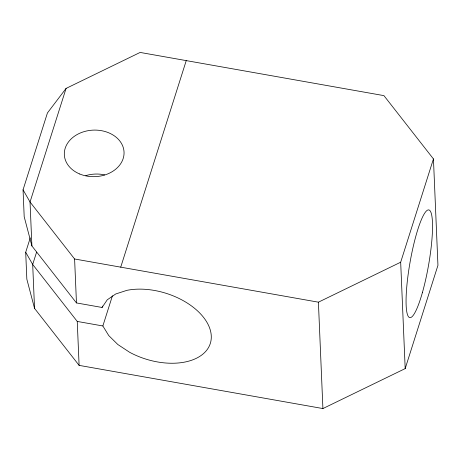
<?xml version="1.0" encoding="UTF-8"?>
<svg xmlns="http://www.w3.org/2000/svg" width="461" height="461" viewBox="0 0 461 461"><rect width="100%" height="100%" fill="white"/><g stroke="black" fill="none" stroke-linecap="round" stroke-linejoin="round"><path stroke-width="0.69" d="M25.695 252.259L32.685 264.453L77.246 321.432L102.855 325.967L108.75 335.568L117.86 344.534L129.564 352.244A57.055 34.414 17.6 0 0 211.276 335.994A57.055 34.414 17.6 0 0 126.942 290.332L115.717 293.98L107.234 299.829L102.071 307.47L76.463 302.929L31.901 245.949L24.191 216.733L23.05 189.817L47.431 112.957L66.079 88.408L140.127 52.439L383.932 95.629L433.444 158.936L437.95 265.317L405.19 368.598L322.913 408.561L79.108 365.371L34.546 308.392L26.836 279.176L25.695 252.259L30.27 237.847M66.079 88.408L30.04 202.01L31.901 245.949M36.592 252.138L32.685 264.453L34.546 308.392M102.071 307.47L102.509 306.092M120.724 267.161L186.25 60.61M102.855 325.967L112.432 295.778M405.19 368.598L400.678 262.211L433.444 158.936M23.05 189.817L30.04 202.01L74.601 258.99L318.407 302.18L400.678 262.211M318.407 302.18L322.913 408.561M74.601 258.99L76.463 302.929M77.246 321.432L79.108 365.371M85.769 175.624A29.884 23.28 -2.4 0 1 104.618 174.869M79.718 173.999A29.884 23.28 -2.4 0 0 124.055 152.458A29.884 23.28 -2.4 0 0 78.779 133.684A29.884 23.28 -2.4 0 0 79.718 173.999M422.478 292.303A54.68 9.364 -80 0 0 428.891 209.934A54.68 9.364 -80 0 0 406.579 289.064A54.68 9.364 -80 0 0 422.478 292.303"/></g></svg>
